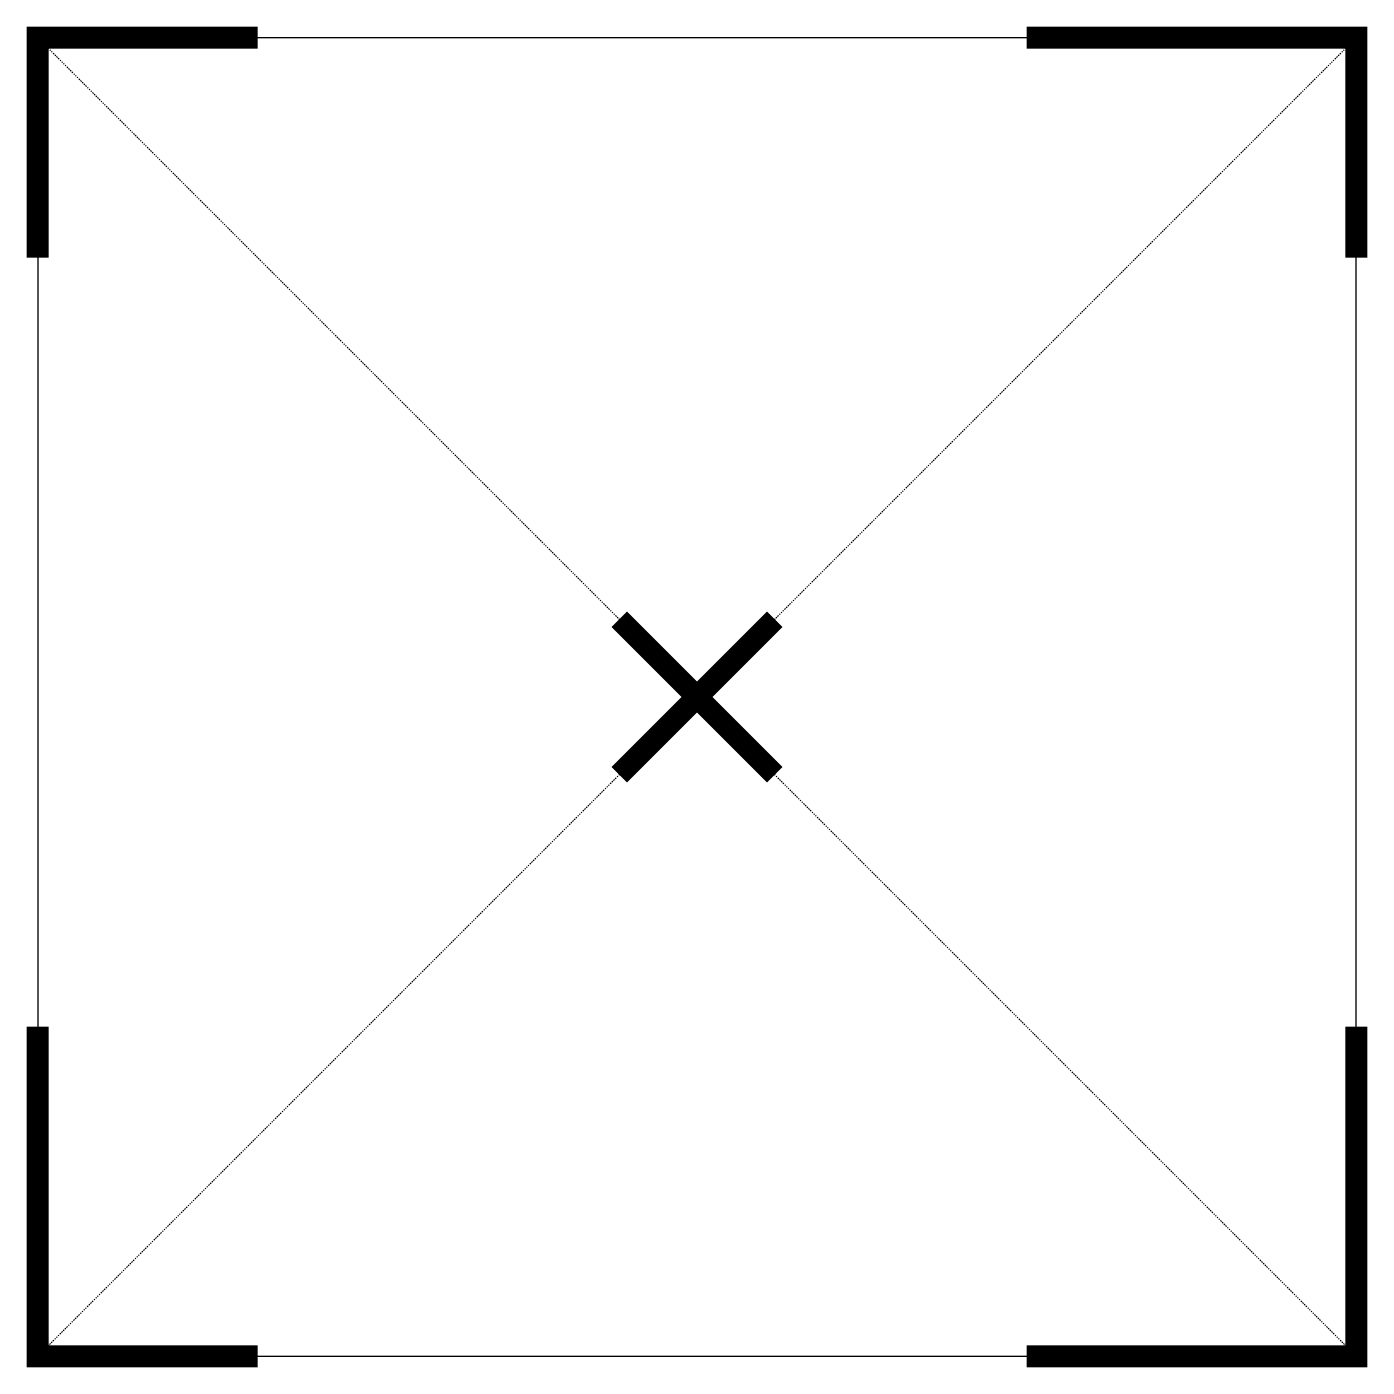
# Model space of a CAD drawing. Header units: millimetres. Extents: x -305 to 305, y -305 to 305.
import ezdxf

# ---------------------------------------------------------------- set-up
doc = ezdxf.new("R2010")
doc.units = ezdxf.units.MM
doc.header["$MEASUREMENT"] = 0
doc.linetypes.add('CT1-T(3-21)-Xref Tran$0$XREF.TRAN P5$0$$0$Ki hieu chi tiet ve sinh- V1$0$$0$00_Hidden_200', pattern=[1.1, 0.55, -0.55])

msp = doc.modelspace()

# ---------------------------------------------------------------- linework, layer by layer
at = {"color": 250, "linetype": 'CT1-T(3-21)-Xref Tran$0$XREF.TRAN P5$0$$0$Ki hieu chi tiet ve sinh- V1$0$$0$00_Hidden_200'}
for p, q in [((-300, 300), (300, -300)), ((300, 300), (-300, -300))]:
    msp.add_line(p, q, dxfattribs=at)
at = {"const_width": 10}
for points in [[(-300, 200), (-300, 300), (-200, 300)], [(300, 200), (300, 300), (150, 300)], [(-35.36, -35.36), (35.36, 35.36)], [(35.36, -35.36), (-35.36, 35.36)], [(-300, -150), (-300, -300), (-200, -300)], [(300, -150), (300, -300), (150, -300)]]:
    msp.add_lwpolyline(points, dxfattribs=at)
at = {"color": 250}
msp.add_lwpolyline([(-300, -300), (300, -300), (300, 300), (-300, 300)], close=True, dxfattribs=at)

doc.saveas('drawing.dxf')
